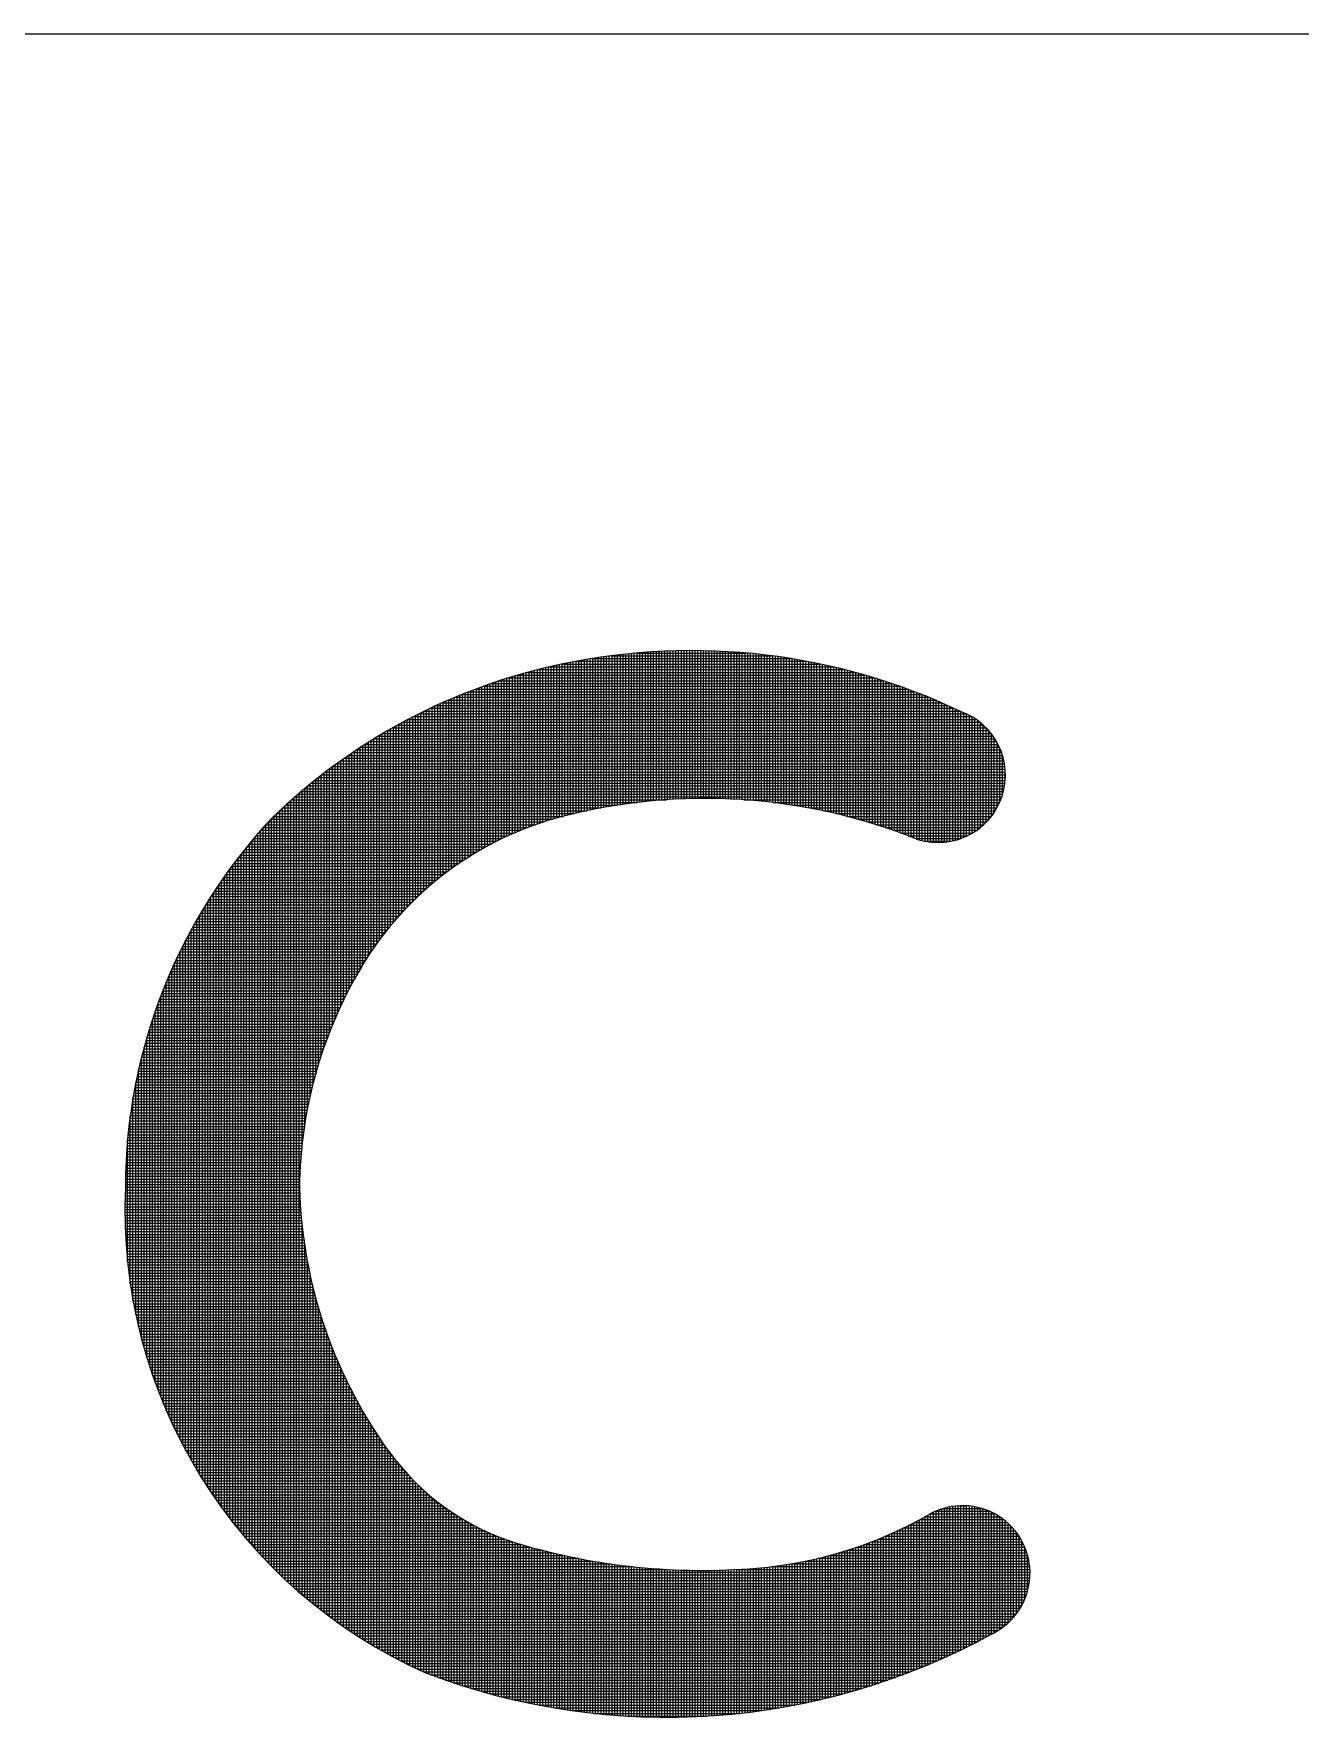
# Model space of a CAD drawing. Header units: inches. Extents: x 1009 to 1850, y 0 to 594.
# Drawn here: x 1705.18 to 1713.13, y 99.48 to 110.04 of the extents above; entities that cross this region are included whole.
import ezdxf

# ---------------------------------------------------------------- set-up
doc = ezdxf.new("R2010")
doc.units = ezdxf.units.IN
doc.header["$MEASUREMENT"] = 0
doc.layers.add('BG 0 -1', color=7, linetype='Continuous')
doc.layers.add('BG ÇÑ±¹Áö¿ª³\xad¹æ±â¼úÁÖ½ÄÈ¸»ç CI', color=7, linetype='Continuous')

msp = doc.modelspace()

# ---------------------------------------------------------------- linework, layer by layer
at = {"layer": 'BG 0 -1', "color": 7, "linetype": 'Continuous', "lineweight": 9}
msp.add_line((1676.085, 110.04), (1825.353, 110.04), dxfattribs=at)
at = {"layer": 'BG ÇÑ±¹Áö¿ª³\xad¹æ±â¼úÁÖ½ÄÈ¸»ç CI', "color": 242, "linetype": 'Continuous', "lineweight": 25, "true_color": 0xd51c29}
for p, q in [((1708.725, 105.181), (1708.725, 106.127)), ((1708.742, 105.184), (1708.742, 106.13)), ((1708.759, 105.187), (1708.759, 106.132)), ((1708.777, 105.19), (1708.777, 106.135)), ((1708.794, 105.193), (1708.794, 106.137)), ((1708.805, 106.139), (1709.812, 106.139)), ((1708.811, 105.196), (1708.811, 106.139)), ((1708.829, 105.199), (1708.829, 106.142)), ((1708.846, 105.202), (1708.846, 106.144)), ((1708.864, 105.204), (1708.864, 106.146)), ((1708.881, 105.207), (1708.881, 106.148)), ((1708.898, 105.209), (1708.898, 106.149)), ((1708.916, 105.212), (1708.916, 106.151)), ((1708.933, 105.214), (1708.933, 106.153)), ((1708.95, 105.216), (1708.95, 106.155)), ((1708.965, 106.156), (1709.652, 106.156)), ((1708.968, 105.218), (1708.968, 106.156)), ((1708.985, 105.22), (1708.985, 106.158)), ((1709.003, 105.222), (1709.003, 106.159)), ((1709.02, 105.224), (1709.02, 106.16)), ((1709.037, 105.226), (1709.037, 106.162)), ((1709.055, 105.228), (1709.055, 106.163)), ((1709.072, 105.229), (1709.072, 106.164)), ((1709.089, 105.231), (1709.089, 106.165)), ((1709.107, 105.232), (1709.107, 106.166)), ((1709.124, 105.234), (1709.124, 106.167)), ((1709.141, 105.235), (1709.141, 106.167)), ((1709.159, 105.236), (1709.159, 106.168)), ((1709.176, 105.237), (1709.176, 106.169)), ((1709.194, 105.238), (1709.194, 106.169)), ((1709.211, 105.239), (1709.211, 106.17)), ((1709.228, 105.24), (1709.228, 106.17)), ((1709.246, 105.241), (1709.246, 106.17)), ((1709.263, 105.241), (1709.263, 106.171)), ((1709.28, 105.242), (1709.28, 106.171)), ((1709.298, 105.243), (1709.298, 106.171)), ((1709.315, 105.243), (1709.315, 106.171)), ((1709.332, 105.243), (1709.332, 106.171)), ((1709.35, 105.244), (1709.35, 106.171)), ((1709.367, 105.244), (1709.367, 106.171)), ((1709.385, 105.244), (1709.385, 106.17)), ((1709.402, 105.244), (1709.402, 106.17)), ((1709.419, 105.244), (1709.419, 106.169)), ((1709.437, 105.244), (1709.437, 106.169)), ((1709.454, 105.243), (1709.454, 106.168)), ((1709.471, 105.243), (1709.471, 106.168)), ((1709.489, 105.243), (1709.489, 106.167)), ((1709.506, 105.242), (1709.506, 106.166)), ((1709.523, 105.241), (1709.523, 106.165)), ((1709.541, 105.241), (1709.541, 106.164)), ((1709.558, 105.24), (1709.558, 106.163)), ((1709.576, 105.239), (1709.576, 106.162)), ((1709.593, 105.238), (1709.593, 106.161)), ((1709.61, 105.237), (1709.61, 106.159)), ((1709.628, 105.236), (1709.628, 106.158)), ((1709.645, 105.235), (1709.645, 106.157)), ((1709.662, 105.234), (1709.662, 106.155)), ((1709.68, 105.232), (1709.68, 106.153)), ((1709.697, 105.231), (1709.697, 106.152)), ((1709.714, 105.229), (1709.714, 106.15)), ((1709.732, 105.228), (1709.732, 106.148)), ((1709.749, 105.226), (1709.749, 106.146)), ((1709.767, 105.224), (1709.767, 106.144)), ((1709.784, 105.223), (1709.784, 106.142)), ((1709.801, 105.221), (1709.801, 106.14)), ((1709.819, 105.219), (1709.819, 106.138)), ((1709.836, 105.216), (1709.836, 106.135)), ((1709.853, 105.214), (1709.853, 106.133)), ((1709.871, 105.212), (1709.871, 106.13)), ((1709.888, 105.21), (1709.888, 106.128)), ((1708.238, 105.044), (1708.238, 106.023)), ((1708.256, 105.051), (1708.256, 106.027)), ((1708.273, 105.058), (1708.273, 106.032)), ((1708.281, 106.034), (1710.335, 106.034)), ((1708.291, 105.064), (1708.291, 106.037)), ((1708.308, 105.071), (1708.308, 106.042)), ((1708.325, 105.077), (1708.325, 106.046)), ((1708.343, 105.083), (1708.343, 106.051)), ((1708.347, 106.052), (1710.268, 106.052)), ((1708.36, 105.089), (1708.36, 106.055)), ((1708.377, 105.095), (1708.377, 106.059)), ((1708.395, 105.1), (1708.395, 106.063)), ((1708.412, 105.106), (1708.412, 106.067)), ((1708.419, 106.069), (1710.197, 106.069)), ((1708.429, 105.111), (1708.429, 106.071)), ((1708.447, 105.116), (1708.447, 106.075)), ((1708.464, 105.121), (1708.464, 106.079)), ((1708.482, 105.126), (1708.482, 106.083)), ((1708.499, 105.13), (1708.499, 106.087)), ((1708.499, 106.086), (1710.118, 106.086)), ((1708.516, 105.135), (1708.516, 106.09)), ((1708.534, 105.139), (1708.534, 106.094)), ((1708.551, 105.143), (1708.551, 106.097)), ((1708.568, 105.147), (1708.568, 106.101)), ((1708.586, 106.104), (1710.031, 106.104)), ((1708.586, 105.151), (1708.586, 106.104)), ((1708.603, 105.155), (1708.603, 106.107)), ((1708.62, 105.159), (1708.62, 106.11)), ((1708.638, 105.163), (1708.638, 106.113)), ((1708.655, 105.167), (1708.655, 106.116)), ((1708.673, 105.17), (1708.673, 106.119)), ((1708.686, 106.121), (1709.931, 106.121)), ((1708.69, 105.174), (1708.69, 106.122)), ((1708.707, 105.177), (1708.707, 106.125)), ((1709.905, 105.207), (1709.905, 106.125)), ((1709.923, 105.205), (1709.923, 106.123)), ((1709.94, 105.202), (1709.94, 106.12)), ((1709.958, 105.199), (1709.958, 106.117)), ((1709.975, 105.196), (1709.975, 106.114)), ((1709.992, 105.194), (1709.992, 106.111)), ((1710.01, 105.191), (1710.01, 106.108)), ((1710.027, 105.188), (1710.027, 106.105)), ((1710.044, 105.184), (1710.044, 106.101)), ((1710.062, 105.181), (1710.062, 106.098)), ((1710.079, 105.178), (1710.079, 106.095)), ((1710.096, 105.174), (1710.096, 106.091)), ((1710.114, 105.171), (1710.114, 106.087)), ((1710.131, 105.167), (1710.131, 106.084)), ((1710.149, 105.164), (1710.149, 106.08)), ((1710.166, 105.16), (1710.166, 106.076)), ((1710.183, 105.156), (1710.183, 106.072)), ((1710.201, 105.152), (1710.201, 106.068)), ((1710.218, 105.148), (1710.218, 106.064)), ((1710.235, 105.144), (1710.235, 106.06)), ((1710.253, 105.14), (1710.253, 106.056)), ((1710.27, 105.135), (1710.27, 106.051)), ((1710.287, 105.131), (1710.287, 106.047)), ((1710.305, 105.126), (1710.305, 106.042)), ((1710.322, 105.122), (1710.322, 106.038)), ((1710.34, 105.117), (1710.34, 106.033)), ((1710.357, 105.112), (1710.357, 106.028)), ((1710.374, 105.107), (1710.374, 106.023)), ((1707.926, 104.885), (1707.926, 105.918)), ((1707.943, 104.896), (1707.943, 105.925)), ((1707.957, 105.93), (1710.662, 105.93)), ((1707.961, 104.906), (1707.961, 105.931)), ((1707.978, 104.917), (1707.978, 105.938)), ((1707.995, 104.927), (1707.995, 105.944)), ((1708.005, 105.948), (1710.614, 105.948)), ((1708.013, 104.936), (1708.013, 105.95)), ((1708.03, 104.946), (1708.03, 105.957)), ((1708.047, 104.955), (1708.047, 105.963)), ((1708.054, 105.965), (1710.563, 105.965)), ((1708.065, 104.964), (1708.065, 105.969)), ((1708.082, 104.973), (1708.082, 105.974)), ((1708.1, 104.982), (1708.1, 105.98)), ((1708.106, 105.982), (1710.511, 105.982)), ((1708.117, 104.99), (1708.117, 105.986)), ((1708.134, 104.999), (1708.134, 105.991)), ((1708.152, 105.007), (1708.152, 105.997)), ((1708.161, 106), (1710.455, 106)), ((1708.169, 105.014), (1708.169, 106.002)), ((1708.186, 105.022), (1708.186, 106.007)), ((1708.204, 105.03), (1708.204, 106.013)), ((1708.219, 106.017), (1710.397, 106.017)), ((1708.221, 105.037), (1708.221, 106.018)), ((1710.392, 105.102), (1710.392, 106.018)), ((1710.409, 105.097), (1710.409, 106.013)), ((1710.426, 105.092), (1710.426, 106.008)), ((1710.444, 105.087), (1710.444, 106.003)), ((1710.461, 105.081), (1710.461, 105.998)), ((1710.478, 105.076), (1710.478, 105.992)), ((1710.496, 105.07), (1710.496, 105.987)), ((1710.513, 105.065), (1710.513, 105.981)), ((1710.531, 105.059), (1710.531, 105.976)), ((1710.548, 105.053), (1710.548, 105.97)), ((1710.565, 105.047), (1710.565, 105.964)), ((1710.583, 105.041), (1710.583, 105.958)), ((1710.6, 105.035), (1710.6, 105.952)), ((1710.617, 105.029), (1710.617, 105.946)), ((1710.635, 105.022), (1710.635, 105.94)), ((1710.652, 105.016), (1710.652, 105.934)), ((1710.669, 105.009), (1710.669, 105.927)), ((1710.687, 105.003), (1710.687, 105.921)), ((1710.704, 104.996), (1710.704, 105.914)), ((1707.67, 105.809), (1710.955, 105.809)), ((1707.683, 104.709), (1707.683, 105.815)), ((1707.7, 104.724), (1707.7, 105.823)), ((1707.707, 105.826), (1710.917, 105.826)), ((1707.718, 104.738), (1707.718, 105.831)), ((1707.735, 104.752), (1707.735, 105.839)), ((1707.745, 105.843), (1710.878, 105.843)), ((1707.752, 104.765), (1707.752, 105.847)), ((1707.77, 104.778), (1707.77, 105.854)), ((1707.785, 105.861), (1710.838, 105.861)), ((1707.787, 104.791), (1707.787, 105.862)), ((1707.804, 104.804), (1707.804, 105.869)), ((1707.822, 104.816), (1707.822, 105.876)), ((1707.826, 105.878), (1710.796, 105.878)), ((1707.839, 104.828), (1707.839, 105.884)), ((1707.856, 104.84), (1707.856, 105.891)), ((1707.868, 105.895), (1710.753, 105.895)), ((1707.874, 104.852), (1707.874, 105.898)), ((1707.891, 104.863), (1707.891, 105.905)), ((1707.909, 104.874), (1707.909, 105.912)), ((1707.912, 105.913), (1710.708, 105.913)), ((1710.722, 104.989), (1710.722, 105.908)), ((1710.739, 104.983), (1710.739, 105.901)), ((1710.756, 104.978), (1710.756, 105.894)), ((1710.774, 104.975), (1710.774, 105.887)), ((1710.791, 104.972), (1710.791, 105.88)), ((1710.808, 104.969), (1710.808, 105.873)), ((1710.826, 104.968), (1710.826, 105.866)), ((1710.843, 104.967), (1710.843, 105.858)), ((1710.861, 104.967), (1710.861, 105.851)), ((1710.878, 104.967), (1710.878, 105.843)), ((1710.895, 104.969), (1710.895, 105.836)), ((1710.913, 104.971), (1710.913, 105.828)), ((1710.93, 104.974), (1710.93, 105.82)), ((1710.947, 104.977), (1710.947, 105.812)), ((1707.466, 105.704), (1711.139, 105.704)), ((1707.474, 104.507), (1707.474, 105.709)), ((1707.492, 104.526), (1707.492, 105.718)), ((1707.498, 105.722), (1711.118, 105.722)), ((1707.509, 104.545), (1707.509, 105.728)), ((1707.527, 104.563), (1707.527, 105.737)), ((1707.531, 105.739), (1711.095, 105.739)), ((1707.544, 104.581), (1707.544, 105.746)), ((1707.561, 104.598), (1707.561, 105.755)), ((1707.564, 105.757), (1711.067, 105.757)), ((1707.579, 104.615), (1707.579, 105.764)), ((1707.596, 104.632), (1707.596, 105.773)), ((1707.598, 105.774), (1711.034, 105.774)), ((1707.613, 104.648), (1707.613, 105.781)), ((1707.631, 104.664), (1707.631, 105.79)), ((1707.634, 105.791), (1710.992, 105.791)), ((1707.648, 104.679), (1707.648, 105.798)), ((1707.665, 104.694), (1707.665, 105.807)), ((1710.965, 104.981), (1710.965, 105.804)), ((1710.982, 104.986), (1710.982, 105.796)), ((1710.999, 104.992), (1710.999, 105.788)), ((1711.017, 104.999), (1711.017, 105.781)), ((1711.034, 105.007), (1711.034, 105.774)), ((1711.052, 105.015), (1711.052, 105.765)), ((1711.069, 105.025), (1711.069, 105.756)), ((1711.086, 105.036), (1711.086, 105.745)), ((1711.104, 105.048), (1711.104, 105.733)), ((1711.121, 105.061), (1711.121, 105.719)), ((1711.138, 105.076), (1711.138, 105.705)), ((1707.289, 105.6), (1711.222, 105.6)), ((1707.301, 104.284), (1707.301, 105.607)), ((1707.317, 105.618), (1711.212, 105.618)), ((1707.318, 104.31), (1707.318, 105.618)), ((1707.336, 104.334), (1707.336, 105.629)), ((1707.346, 105.635), (1711.2, 105.635)), ((1707.353, 104.358), (1707.353, 105.639)), ((1707.37, 104.381), (1707.37, 105.65)), ((1707.375, 105.652), (1711.187, 105.652)), ((1707.388, 104.403), (1707.388, 105.66)), ((1707.405, 105.67), (1711.173, 105.67)), ((1707.405, 104.425), (1707.405, 105.67)), ((1707.422, 104.447), (1707.422, 105.68)), ((1707.435, 105.687), (1711.157, 105.687)), ((1707.44, 104.467), (1707.44, 105.69)), ((1707.457, 104.487), (1707.457, 105.699)), ((1711.156, 105.092), (1711.156, 105.688)), ((1711.173, 105.111), (1711.173, 105.669)), ((1711.19, 105.132), (1711.19, 105.648)), ((1711.208, 105.157), (1711.208, 105.624)), ((1707.127, 103.98), (1707.127, 105.492)), ((1707.132, 105.496), (1711.265, 105.496)), ((1707.145, 104.015), (1707.145, 105.505)), ((1707.157, 105.513), (1711.26, 105.513)), ((1707.162, 104.049), (1707.162, 105.516)), ((1707.179, 104.082), (1707.179, 105.528)), ((1707.183, 105.531), (1711.254, 105.531)), ((1707.197, 104.114), (1707.197, 105.54)), ((1707.209, 105.548), (1711.248, 105.548)), ((1707.214, 104.144), (1707.214, 105.552)), ((1707.231, 104.174), (1707.231, 105.563)), ((1707.235, 105.566), (1711.24, 105.566)), ((1707.249, 104.203), (1707.249, 105.574)), ((1707.262, 105.583), (1711.232, 105.583)), ((1707.266, 104.231), (1707.266, 105.585)), ((1707.283, 104.258), (1707.283, 105.596)), ((1711.225, 105.185), (1711.225, 105.595)), ((1711.243, 105.22), (1711.243, 105.56)), ((1711.26, 105.267), (1711.26, 105.513)), ((1706.988, 103.638), (1706.988, 105.39)), ((1706.991, 105.392), (1711.278, 105.392)), ((1707.006, 103.689), (1707.006, 105.403)), ((1707.014, 105.409), (1711.278, 105.409)), ((1707.023, 103.737), (1707.023, 105.416)), ((1707.037, 105.427), (1711.277, 105.427)), ((1707.04, 103.783), (1707.04, 105.429)), ((1707.058, 103.826), (1707.058, 105.442)), ((1707.06, 105.444), (1711.275, 105.444)), ((1707.075, 103.867), (1707.075, 105.455)), ((1707.084, 105.461), (1711.272, 105.461)), ((1707.092, 103.906), (1707.092, 105.468)), ((1707.108, 105.479), (1711.269, 105.479)), ((1707.11, 103.944), (1707.11, 105.48)), ((1711.277, 105.363), (1711.277, 105.417)), ((1706.863, 105.288), (1711.266, 105.288)), ((1706.867, 103.078), (1706.867, 105.291)), ((1706.883, 105.305), (1711.269, 105.305)), ((1706.884, 103.208), (1706.884, 105.306)), ((1706.901, 103.306), (1706.901, 105.32)), ((1706.904, 105.322), (1711.273, 105.322)), ((1706.919, 103.388), (1706.919, 105.334)), ((1706.925, 105.34), (1711.275, 105.34)), ((1706.936, 103.46), (1706.936, 105.348)), ((1706.947, 105.357), (1711.277, 105.357)), ((1706.953, 103.525), (1706.953, 105.362)), ((1706.969, 105.375), (1711.278, 105.375)), ((1706.971, 103.584), (1706.971, 105.376)), ((1706.745, 105.184), (1708.74, 105.184)), ((1706.745, 100.36), (1706.745, 105.183)), ((1706.762, 100.344), (1706.762, 105.199)), ((1706.764, 105.201), (1708.841, 105.201)), ((1706.78, 100.328), (1706.78, 105.215)), ((1706.783, 105.218), (1708.967, 105.218)), ((1706.797, 100.312), (1706.797, 105.231)), ((1706.803, 105.236), (1709.152, 105.236)), ((1706.815, 100.296), (1706.815, 105.246)), ((1706.822, 105.253), (1711.255, 105.253)), ((1706.832, 100.281), (1706.832, 105.261)), ((1706.842, 105.27), (1711.261, 105.27)), ((1706.849, 100.265), (1706.849, 105.276)), ((1709.637, 105.236), (1711.249, 105.236)), ((1709.822, 105.218), (1711.242, 105.218)), ((1709.947, 105.201), (1711.233, 105.201)), ((1710.049, 105.184), (1711.224, 105.184)), ((1706.64, 105.079), (1708.332, 105.079)), ((1706.641, 100.464), (1706.641, 105.08)), ((1706.656, 105.097), (1708.383, 105.097)), ((1706.658, 100.446), (1706.658, 105.099)), ((1706.672, 105.114), (1708.44, 105.114)), ((1706.676, 100.428), (1706.676, 105.117)), ((1706.69, 105.131), (1708.504, 105.131)), ((1706.693, 100.411), (1706.693, 105.134)), ((1706.708, 105.149), (1708.574, 105.149)), ((1706.71, 100.394), (1706.71, 105.151)), ((1706.727, 105.166), (1708.652, 105.166)), ((1706.728, 100.377), (1706.728, 105.167)), ((1710.136, 105.166), (1711.214, 105.166)), ((1710.214, 105.149), (1711.203, 105.149)), ((1710.285, 105.131), (1711.19, 105.131)), ((1710.35, 105.114), (1711.176, 105.114)), ((1710.411, 105.097), (1711.16, 105.097)), ((1710.468, 105.079), (1711.142, 105.079)), ((1706.55, 104.975), (1708.086, 104.975)), ((1706.554, 100.558), (1706.554, 104.98)), ((1706.564, 104.993), (1708.122, 104.993)), ((1706.571, 100.539), (1706.571, 105.001)), ((1706.579, 105.01), (1708.159, 105.01)), ((1706.589, 100.519), (1706.589, 105.021)), ((1706.594, 105.027), (1708.198, 105.027)), ((1706.606, 100.501), (1706.606, 105.041)), ((1706.609, 105.045), (1708.24, 105.045)), ((1706.624, 100.482), (1706.624, 105.061)), ((1706.625, 105.062), (1708.284, 105.062)), ((1710.522, 105.062), (1711.122, 105.062)), ((1710.573, 105.045), (1711.099, 105.045)), ((1710.621, 105.027), (1711.073, 105.027)), ((1710.668, 105.01), (1711.041, 105.01)), ((1710.713, 104.993), (1711, 104.993)), ((1710.771, 104.975), (1710.938, 104.975)), ((1706.466, 104.871), (1707.903, 104.871)), ((1706.467, 100.66), (1706.467, 104.873)), ((1706.479, 104.888), (1707.931, 104.888)), ((1706.485, 100.639), (1706.485, 104.895)), ((1706.493, 104.906), (1707.959, 104.906)), ((1706.502, 100.618), (1706.502, 104.917)), ((1706.507, 104.923), (1707.989, 104.923)), ((1706.519, 100.598), (1706.519, 104.938)), ((1706.521, 104.94), (1708.02, 104.94)), ((1706.535, 104.958), (1708.053, 104.958)), ((1706.537, 100.578), (1706.537, 104.96)), ((1706.38, 100.772), (1706.38, 104.755)), ((1706.389, 104.767), (1707.754, 104.767)), ((1706.398, 100.749), (1706.398, 104.779)), ((1706.401, 104.784), (1707.777, 104.784)), ((1706.414, 104.801), (1707.801, 104.801)), ((1706.415, 100.726), (1706.415, 104.803)), ((1706.427, 104.819), (1707.825, 104.819)), ((1706.433, 100.704), (1706.433, 104.827)), ((1706.44, 104.836), (1707.85, 104.836)), ((1706.45, 100.682), (1706.45, 104.85)), ((1706.453, 104.854), (1707.876, 104.854)), ((1706.311, 100.87), (1706.311, 104.653)), ((1706.318, 104.663), (1707.629, 104.663)), ((1706.328, 100.845), (1706.328, 104.679)), ((1706.329, 104.68), (1707.649, 104.68)), ((1706.341, 104.697), (1707.669, 104.697)), ((1706.346, 100.82), (1706.346, 104.705)), ((1706.352, 104.715), (1707.689, 104.715)), ((1706.363, 100.796), (1706.363, 104.73)), ((1706.364, 104.732), (1707.711, 104.732)), ((1706.377, 104.749), (1707.732, 104.749)), ((1706.242, 100.976), (1706.242, 104.542)), ((1706.252, 104.558), (1707.522, 104.558)), ((1706.259, 100.949), (1706.259, 104.57)), ((1706.262, 104.576), (1707.539, 104.576)), ((1706.273, 104.593), (1707.556, 104.593)), ((1706.276, 100.922), (1706.276, 104.598)), ((1706.284, 104.61), (1707.574, 104.61)), ((1706.294, 100.896), (1706.294, 104.626)), ((1706.295, 104.628), (1707.592, 104.628)), ((1706.306, 104.645), (1707.61, 104.645)), ((1706.181, 104.437), (1707.414, 104.437)), ((1706.189, 101.062), (1706.189, 104.451)), ((1706.191, 104.454), (1707.429, 104.454)), ((1706.201, 104.472), (1707.443, 104.472)), ((1706.207, 101.033), (1706.207, 104.482)), ((1706.211, 104.489), (1707.458, 104.489)), ((1706.221, 104.506), (1707.474, 104.506)), ((1706.224, 101.004), (1706.224, 104.512)), ((1706.231, 104.524), (1707.49, 104.524)), ((1706.241, 104.541), (1707.506, 104.541)), ((1706.126, 104.333), (1707.334, 104.333)), ((1706.135, 104.35), (1707.347, 104.35)), ((1706.137, 101.155), (1706.137, 104.354)), ((1706.144, 104.367), (1707.36, 104.367)), ((1706.153, 104.385), (1707.373, 104.385)), ((1706.155, 101.123), (1706.155, 104.388)), ((1706.163, 104.402), (1707.387, 104.402)), ((1706.172, 101.092), (1706.172, 104.42)), ((1706.172, 104.419), (1707.4, 104.419)), ((1706.076, 104.228), (1707.264, 104.228)), ((1706.084, 104.246), (1707.275, 104.246)), ((1706.085, 101.256), (1706.085, 104.249)), ((1706.092, 104.263), (1707.287, 104.263)), ((1706.1, 104.281), (1707.298, 104.281)), ((1706.103, 101.221), (1706.103, 104.285)), ((1706.109, 104.298), (1707.31, 104.298)), ((1706.118, 104.315), (1707.322, 104.315)), ((1706.12, 101.187), (1706.12, 104.32)), ((1706.029, 104.124), (1707.203, 104.124)), ((1706.033, 101.366), (1706.033, 104.133)), ((1706.037, 104.142), (1707.212, 104.142)), ((1706.044, 104.159), (1707.222, 104.159)), ((1706.051, 101.328), (1706.051, 104.173)), ((1706.052, 104.176), (1707.233, 104.176)), ((1706.06, 104.194), (1707.243, 104.194)), ((1706.068, 101.291), (1706.068, 104.212)), ((1706.068, 104.211), (1707.254, 104.211)), ((1705.987, 104.02), (1707.147, 104.02)), ((1705.994, 104.037), (1707.156, 104.037)), ((1705.998, 101.447), (1705.998, 104.049)), ((1706.001, 104.055), (1707.165, 104.055)), ((1706.008, 104.072), (1707.174, 104.072)), ((1706.015, 104.09), (1707.183, 104.09)), ((1706.016, 101.406), (1706.016, 104.092)), ((1706.022, 104.107), (1707.193, 104.107)), ((1705.946, 101.581), (1705.946, 103.909)), ((1705.949, 103.916), (1707.097, 103.916)), ((1705.955, 103.933), (1707.105, 103.933)), ((1705.961, 103.951), (1707.113, 103.951)), ((1705.964, 101.534), (1705.964, 103.958)), ((1705.968, 103.968), (1707.121, 103.968)), ((1705.974, 103.985), (1707.13, 103.985)), ((1705.98, 104.003), (1707.138, 104.003)), ((1705.981, 101.49), (1705.981, 104.004)), ((1705.912, 101.682), (1705.912, 103.803)), ((1705.914, 103.812), (1707.052, 103.812)), ((1705.92, 103.829), (1707.059, 103.829)), ((1705.925, 103.846), (1707.066, 103.846)), ((1705.929, 101.63), (1705.929, 103.857)), ((1705.931, 103.864), (1707.074, 103.864)), ((1705.937, 103.881), (1707.081, 103.881)), ((1705.943, 103.899), (1707.089, 103.899)), ((1705.884, 103.708), (1707.012, 103.708)), ((1705.888, 103.725), (1707.018, 103.725)), ((1705.893, 103.742), (1707.025, 103.742)), ((1705.894, 101.737), (1705.894, 103.745)), ((1705.898, 103.76), (1707.031, 103.76)), ((1705.904, 103.777), (1707.038, 103.777)), ((1705.909, 103.794), (1707.045, 103.794)), ((1705.856, 103.603), (1706.977, 103.603)), ((1705.86, 101.86), (1705.86, 103.616)), ((1705.861, 103.621), (1706.982, 103.621)), ((1705.865, 103.638), (1706.988, 103.638)), ((1705.869, 103.655), (1706.994, 103.655)), ((1705.874, 103.673), (1707, 103.673)), ((1705.877, 101.796), (1705.877, 103.683)), ((1705.879, 103.69), (1707.006, 103.69)), ((1705.833, 103.499), (1706.946, 103.499)), ((1705.836, 103.517), (1706.951, 103.517)), ((1705.84, 103.534), (1706.956, 103.534)), ((1705.842, 101.929), (1705.842, 103.543)), ((1705.844, 103.551), (1706.961, 103.551)), ((1705.848, 103.569), (1706.966, 103.569)), ((1705.852, 103.586), (1706.972, 103.586)), ((1705.812, 103.395), (1706.92, 103.395)), ((1705.815, 103.412), (1706.924, 103.412)), ((1705.819, 103.43), (1706.929, 103.43)), ((1705.822, 103.447), (1706.933, 103.447)), ((1705.825, 103.464), (1706.937, 103.464)), ((1705.825, 102.006), (1705.825, 103.461)), ((1705.829, 103.482), (1706.942, 103.482)), ((1705.795, 103.291), (1706.898, 103.291)), ((1705.798, 103.308), (1706.902, 103.308)), ((1705.801, 103.326), (1706.905, 103.326)), ((1705.803, 103.343), (1706.909, 103.343)), ((1705.806, 103.36), (1706.913, 103.36)), ((1705.807, 102.094), (1705.807, 103.368)), ((1705.809, 103.378), (1706.916, 103.378)), ((1705.78, 103.169), (1706.878, 103.169)), ((1705.782, 103.187), (1706.881, 103.187)), ((1705.784, 103.204), (1706.883, 103.204)), ((1705.786, 103.221), (1706.886, 103.221)), ((1705.788, 103.239), (1706.889, 103.239)), ((1705.79, 103.256), (1706.892, 103.256)), ((1705.79, 102.2), (1705.79, 103.254)), ((1705.793, 103.273), (1706.895, 103.273)), ((1705.77, 103.065), (1706.865, 103.065)), ((1705.771, 103.082), (1706.867, 103.082)), ((1705.773, 102.338), (1705.773, 103.101)), ((1705.773, 103.1), (1706.869, 103.1)), ((1705.774, 103.117), (1706.871, 103.117)), ((1705.776, 103.135), (1706.873, 103.135)), ((1705.778, 103.152), (1706.876, 103.152)), ((1705.763, 102.961), (1706.856, 102.961)), ((1705.764, 102.978), (1706.858, 102.978)), ((1705.765, 102.996), (1706.859, 102.996)), ((1705.766, 103.013), (1706.86, 103.013)), ((1705.767, 103.03), (1706.862, 103.03)), ((1705.768, 103.048), (1706.864, 103.048)), ((1705.76, 102.891), (1706.853, 102.891)), ((1705.76, 102.874), (1706.852, 102.874)), ((1705.76, 102.857), (1706.85, 102.857)), ((1705.761, 102.909), (1706.853, 102.909)), ((1705.762, 102.943), (1706.855, 102.943)), ((1705.762, 102.926), (1706.854, 102.926)), ((1706.85, 102.857), (1706.851, 102.857)), ((1705.757, 102.752), (1706.853, 102.752)), ((1705.758, 102.787), (1706.85, 102.787)), ((1705.758, 102.77), (1706.85, 102.77)), ((1705.759, 102.839), (1706.85, 102.839)), ((1705.759, 102.822), (1706.85, 102.822)), ((1705.759, 102.805), (1706.85, 102.805)), ((1706.85, 102.839), (1706.851, 102.839)), ((1706.85, 102.77), (1706.852, 102.77)), ((1705.756, 102.718), (1706.854, 102.718)), ((1705.756, 102.7), (1706.855, 102.7)), ((1705.756, 102.683), (1706.857, 102.683)), ((1705.756, 102.666), (1706.858, 102.666)), ((1705.756, 102.648), (1706.859, 102.648)), ((1705.757, 102.735), (1706.853, 102.735)), ((1705.756, 102.631), (1706.861, 102.631)), ((1705.756, 102.614), (1706.862, 102.614)), ((1705.757, 102.596), (1706.864, 102.596)), ((1705.757, 102.579), (1706.866, 102.579)), ((1705.757, 102.561), (1706.868, 102.561)), ((1705.758, 102.544), (1706.87, 102.544)), ((1706.867, 100.25), (1706.867, 102.57)), ((1705.759, 102.527), (1706.872, 102.527)), ((1705.76, 102.509), (1706.874, 102.509)), ((1705.761, 102.492), (1706.876, 102.492)), ((1705.762, 102.475), (1706.878, 102.475)), ((1705.763, 102.457), (1706.881, 102.457)), ((1705.764, 102.44), (1706.884, 102.44)), ((1706.884, 100.236), (1706.884, 102.437)), ((1705.765, 102.423), (1706.886, 102.423)), ((1705.766, 102.405), (1706.889, 102.405)), ((1705.768, 102.388), (1706.892, 102.388)), ((1705.769, 102.37), (1706.895, 102.37)), ((1705.771, 102.353), (1706.898, 102.353)), ((1705.773, 102.336), (1706.901, 102.336)), ((1706.901, 100.221), (1706.901, 102.336)), ((1705.775, 102.318), (1706.905, 102.318)), ((1705.777, 102.301), (1706.908, 102.301)), ((1705.779, 102.284), (1706.912, 102.284)), ((1705.781, 102.266), (1706.915, 102.266)), ((1705.783, 102.249), (1706.919, 102.249)), ((1705.785, 102.232), (1706.923, 102.232)), ((1706.919, 100.207), (1706.919, 102.251)), ((1705.788, 102.214), (1706.927, 102.214)), ((1705.79, 102.197), (1706.931, 102.197)), ((1705.793, 102.179), (1706.935, 102.179)), ((1705.796, 102.162), (1706.94, 102.162)), ((1705.799, 102.145), (1706.944, 102.145)), ((1705.802, 102.127), (1706.949, 102.127)), ((1706.936, 100.193), (1706.936, 102.176)), ((1705.805, 102.11), (1706.953, 102.11)), ((1705.808, 102.093), (1706.958, 102.093)), ((1705.811, 102.075), (1706.963, 102.075)), ((1705.814, 102.058), (1706.968, 102.058)), ((1705.818, 102.041), (1706.973, 102.041)), ((1705.821, 102.023), (1706.978, 102.023)), ((1706.953, 100.179), (1706.953, 102.109)), ((1706.971, 100.165), (1706.971, 102.048)), ((1705.825, 102.006), (1706.984, 102.006)), ((1705.829, 101.988), (1706.989, 101.988)), ((1705.832, 101.971), (1706.995, 101.971)), ((1705.836, 101.954), (1707, 101.954)), ((1705.84, 101.936), (1707.006, 101.936)), ((1705.845, 101.919), (1707.012, 101.919)), ((1705.849, 101.902), (1707.018, 101.902)), ((1706.988, 100.151), (1706.988, 101.991)), ((1707.006, 100.138), (1707.006, 101.938)), ((1705.853, 101.884), (1707.024, 101.884)), ((1705.858, 101.867), (1707.031, 101.867)), ((1705.862, 101.85), (1707.037, 101.85)), ((1705.867, 101.832), (1707.043, 101.832)), ((1705.872, 101.815), (1707.05, 101.815)), ((1705.876, 101.797), (1707.057, 101.797)), ((1707.023, 100.125), (1707.023, 101.888)), ((1707.04, 100.112), (1707.04, 101.841)), ((1705.881, 101.78), (1707.064, 101.78)), ((1705.887, 101.763), (1707.071, 101.763)), ((1705.892, 101.745), (1707.078, 101.745)), ((1705.897, 101.728), (1707.085, 101.728)), ((1705.902, 101.711), (1707.093, 101.711)), ((1705.908, 101.693), (1707.1, 101.693)), ((1707.058, 100.099), (1707.058, 101.796)), ((1707.075, 100.086), (1707.075, 101.753)), ((1707.092, 100.074), (1707.092, 101.711)), ((1705.914, 101.676), (1707.108, 101.676)), ((1705.919, 101.659), (1707.116, 101.659)), ((1705.925, 101.641), (1707.124, 101.641)), ((1705.931, 101.624), (1707.132, 101.624)), ((1705.937, 101.606), (1707.14, 101.606)), ((1705.943, 101.589), (1707.148, 101.589)), ((1707.11, 100.062), (1707.11, 101.672)), ((1707.127, 100.05), (1707.127, 101.634)), ((1707.145, 100.038), (1707.145, 101.597)), ((1705.95, 101.572), (1707.157, 101.572)), ((1705.956, 101.554), (1707.166, 101.554)), ((1705.963, 101.537), (1707.174, 101.537)), ((1705.969, 101.52), (1707.183, 101.52)), ((1705.976, 101.502), (1707.192, 101.502)), ((1705.983, 101.485), (1707.202, 101.485)), ((1707.162, 100.026), (1707.162, 101.562)), ((1707.179, 100.014), (1707.179, 101.527)), ((1707.197, 100.003), (1707.197, 101.494)), ((1705.99, 101.468), (1707.211, 101.468)), ((1705.997, 101.45), (1707.22, 101.45)), ((1706.004, 101.433), (1707.23, 101.433)), ((1706.012, 101.415), (1707.24, 101.415)), ((1706.019, 101.398), (1707.25, 101.398)), ((1706.027, 101.381), (1707.26, 101.381)), ((1707.214, 99.992), (1707.214, 101.462)), ((1707.231, 99.981), (1707.231, 101.431)), ((1707.249, 99.97), (1707.249, 101.4)), ((1706.034, 101.363), (1707.27, 101.363)), ((1706.042, 101.346), (1707.281, 101.346)), ((1706.05, 101.329), (1707.291, 101.329)), ((1706.058, 101.311), (1707.302, 101.311)), ((1706.067, 101.294), (1707.313, 101.294)), ((1706.075, 101.277), (1707.324, 101.277)), ((1707.266, 99.959), (1707.266, 101.37)), ((1707.283, 99.948), (1707.283, 101.342)), ((1707.301, 99.938), (1707.301, 101.313)), ((1707.318, 99.927), (1707.318, 101.286)), ((1706.083, 101.259), (1707.335, 101.259)), ((1706.092, 101.242), (1707.347, 101.242)), ((1706.101, 101.224), (1707.358, 101.224)), ((1706.11, 101.207), (1707.37, 101.207)), ((1706.119, 101.19), (1707.382, 101.19)), ((1706.128, 101.172), (1707.394, 101.172)), ((1707.336, 99.917), (1707.336, 101.259)), ((1707.353, 99.907), (1707.353, 101.233)), ((1707.37, 99.897), (1707.37, 101.207)), ((1707.388, 99.887), (1707.388, 101.182)), ((1706.137, 101.155), (1707.407, 101.155)), ((1706.147, 101.138), (1707.419, 101.138)), ((1706.156, 101.12), (1707.432, 101.12)), ((1706.166, 101.103), (1707.446, 101.103)), ((1706.176, 101.085), (1707.459, 101.085)), ((1706.186, 101.068), (1707.473, 101.068)), ((1707.405, 99.878), (1707.405, 101.157)), ((1707.422, 99.868), (1707.422, 101.134)), ((1707.44, 99.859), (1707.44, 101.111)), ((1707.457, 99.85), (1707.457, 101.088)), ((1707.474, 99.841), (1707.474, 101.067)), ((1706.196, 101.051), (1707.488, 101.051)), ((1706.206, 101.033), (1707.503, 101.033)), ((1706.217, 101.016), (1707.519, 101.016)), ((1706.227, 100.999), (1707.534, 100.999)), ((1706.238, 100.981), (1707.551, 100.981)), ((1706.249, 100.964), (1707.568, 100.964)), ((1707.492, 99.832), (1707.492, 101.046)), ((1707.509, 99.823), (1707.509, 101.026)), ((1707.527, 99.815), (1707.527, 101.007)), ((1707.544, 99.806), (1707.544, 100.989)), ((1707.561, 99.798), (1707.561, 100.971)), ((1707.579, 99.789), (1707.579, 100.953)), ((1706.26, 100.947), (1707.585, 100.947)), ((1706.271, 100.929), (1707.603, 100.929)), ((1706.283, 100.912), (1707.622, 100.912)), ((1706.294, 100.894), (1707.641, 100.894)), ((1706.306, 100.877), (1707.661, 100.877)), ((1706.318, 100.86), (1707.682, 100.86)), ((1707.596, 99.781), (1707.596, 100.936)), ((1707.613, 99.773), (1707.613, 100.92)), ((1707.631, 99.765), (1707.631, 100.904)), ((1707.648, 99.758), (1707.648, 100.889)), ((1707.665, 99.751), (1707.665, 100.874)), ((1707.683, 99.744), (1707.683, 100.859)), ((1706.33, 100.842), (1707.703, 100.842)), ((1706.342, 100.825), (1707.726, 100.825)), ((1706.355, 100.808), (1707.749, 100.808)), ((1706.367, 100.79), (1707.773, 100.79)), ((1706.38, 100.773), (1707.798, 100.773)), ((1706.393, 100.756), (1707.824, 100.756)), ((1707.7, 99.738), (1707.7, 100.845)), ((1707.718, 99.732), (1707.718, 100.831)), ((1707.735, 99.726), (1707.735, 100.818)), ((1707.752, 99.719), (1707.752, 100.805)), ((1707.77, 99.713), (1707.77, 100.792)), ((1707.787, 99.707), (1707.787, 100.78)), ((1707.804, 99.701), (1707.804, 100.768)), ((1707.822, 99.696), (1707.822, 100.757)), ((1707.839, 99.69), (1707.839, 100.746)), ((1710.791, 99.809), (1710.791, 100.748)), ((1710.804, 100.756), (1711.213, 100.756)), ((1710.808, 99.817), (1710.808, 100.758)), ((1710.826, 99.824), (1710.826, 100.767)), ((1710.839, 100.773), (1711.178, 100.773)), ((1710.843, 99.832), (1710.843, 100.775)), ((1710.861, 99.839), (1710.861, 100.781)), ((1710.878, 99.847), (1710.878, 100.788)), ((1710.887, 100.79), (1711.131, 100.79)), ((1710.895, 99.855), (1710.895, 100.793)), ((1710.913, 99.863), (1710.913, 100.797)), ((1710.93, 99.871), (1710.93, 100.801)), ((1710.947, 99.879), (1710.947, 100.804)), ((1710.965, 99.887), (1710.965, 100.806)), ((1710.982, 99.895), (1710.982, 100.807)), ((1710.986, 100.808), (1711.032, 100.808)), ((1710.999, 99.903), (1710.999, 100.808)), ((1711.017, 99.912), (1711.017, 100.808)), ((1711.034, 99.92), (1711.034, 100.808)), ((1711.052, 99.929), (1711.052, 100.806)), ((1711.069, 99.938), (1711.069, 100.804)), ((1711.086, 99.947), (1711.086, 100.801)), ((1711.104, 99.956), (1711.104, 100.798)), ((1711.121, 99.965), (1711.121, 100.793)), ((1711.138, 99.974), (1711.138, 100.788)), ((1711.156, 99.983), (1711.156, 100.782)), ((1711.173, 99.992), (1711.173, 100.775)), ((1711.19, 100.002), (1711.19, 100.767)), ((1711.208, 100.011), (1711.208, 100.759)), ((1711.225, 100.021), (1711.225, 100.749)), ((1706.406, 100.738), (1707.851, 100.738)), ((1706.419, 100.721), (1707.88, 100.721)), ((1706.433, 100.703), (1707.91, 100.703)), ((1706.447, 100.686), (1707.942, 100.686)), ((1706.461, 100.669), (1707.975, 100.669)), ((1706.475, 100.651), (1708.011, 100.651)), ((1707.856, 99.684), (1707.856, 100.735)), ((1707.874, 99.679), (1707.874, 100.724)), ((1707.891, 99.673), (1707.891, 100.714)), ((1707.909, 99.668), (1707.909, 100.704)), ((1707.926, 99.663), (1707.926, 100.695)), ((1707.943, 99.657), (1707.943, 100.685)), ((1707.961, 99.652), (1707.961, 100.676)), ((1707.978, 99.647), (1707.978, 100.667)), ((1707.995, 99.642), (1707.995, 100.659)), ((1708.013, 99.637), (1708.013, 100.651)), ((1708.03, 99.633), (1708.03, 100.643)), ((1708.047, 99.628), (1708.047, 100.635)), ((1710.565, 99.722), (1710.565, 100.634)), ((1710.583, 99.729), (1710.583, 100.642)), ((1710.6, 99.735), (1710.6, 100.65)), ((1710.603, 100.651), (1711.338, 100.651)), ((1710.617, 99.741), (1710.617, 100.658)), ((1710.635, 99.748), (1710.635, 100.666)), ((1710.64, 100.669), (1711.323, 100.669)), ((1710.652, 99.754), (1710.652, 100.675)), ((1710.669, 99.761), (1710.669, 100.683)), ((1710.675, 100.686), (1711.306, 100.686)), ((1710.687, 99.767), (1710.687, 100.692)), ((1710.704, 99.774), (1710.704, 100.701)), ((1710.709, 100.703), (1711.288, 100.703)), ((1710.722, 99.781), (1710.722, 100.71)), ((1710.739, 99.788), (1710.739, 100.719)), ((1710.742, 100.721), (1711.266, 100.721)), ((1710.756, 99.795), (1710.756, 100.729)), ((1710.773, 100.738), (1711.242, 100.738)), ((1710.774, 99.802), (1710.774, 100.738)), ((1711.243, 100.032), (1711.243, 100.738)), ((1711.26, 100.044), (1711.26, 100.726)), ((1711.277, 100.057), (1711.277, 100.712)), ((1711.295, 100.072), (1711.295, 100.697)), ((1711.312, 100.089), (1711.312, 100.68)), ((1711.329, 100.108), (1711.329, 100.662)), ((1711.347, 100.13), (1711.347, 100.64)), ((1706.489, 100.634), (1708.049, 100.634)), ((1706.503, 100.617), (1708.091, 100.617)), ((1706.518, 100.599), (1708.136, 100.599)), ((1706.533, 100.582), (1708.186, 100.582)), ((1706.548, 100.565), (1708.242, 100.565)), ((1706.564, 100.547), (1708.303, 100.547)), ((1706.579, 100.53), (1708.368, 100.53)), ((1708.065, 99.623), (1708.065, 100.627)), ((1708.082, 99.619), (1708.082, 100.62)), ((1708.1, 99.614), (1708.1, 100.613)), ((1708.117, 99.61), (1708.117, 100.606)), ((1708.134, 99.605), (1708.134, 100.6)), ((1708.152, 99.601), (1708.152, 100.594)), ((1708.169, 99.597), (1708.169, 100.588)), ((1708.186, 99.593), (1708.186, 100.582)), ((1708.204, 99.589), (1708.204, 100.576)), ((1708.221, 99.585), (1708.221, 100.571)), ((1708.238, 99.581), (1708.238, 100.566)), ((1708.256, 99.577), (1708.256, 100.561)), ((1708.273, 99.573), (1708.273, 100.556)), ((1708.291, 99.57), (1708.291, 100.551)), ((1708.308, 99.566), (1708.308, 100.546)), ((1708.325, 99.563), (1708.325, 100.541)), ((1708.343, 99.559), (1708.343, 100.537)), ((1708.36, 99.556), (1708.36, 100.532)), ((1710.287, 99.635), (1710.287, 100.529)), ((1710.29, 100.53), (1711.407, 100.53)), ((1710.305, 99.64), (1710.305, 100.534)), ((1710.322, 99.645), (1710.322, 100.54)), ((1710.34, 99.65), (1710.34, 100.546)), ((1710.343, 100.547), (1711.4, 100.547)), ((1710.357, 99.655), (1710.357, 100.552)), ((1710.374, 99.66), (1710.374, 100.558)), ((1710.392, 99.665), (1710.392, 100.564)), ((1710.393, 100.565), (1711.392, 100.565)), ((1710.409, 99.671), (1710.409, 100.571)), ((1710.426, 99.676), (1710.426, 100.577)), ((1710.439, 100.582), (1711.384, 100.582)), ((1710.444, 99.682), (1710.444, 100.584)), ((1710.461, 99.687), (1710.461, 100.591)), ((1710.478, 99.693), (1710.478, 100.597)), ((1710.483, 100.599), (1711.374, 100.599)), ((1710.496, 99.699), (1710.496, 100.605)), ((1710.513, 99.704), (1710.513, 100.612)), ((1710.525, 100.617), (1711.363, 100.617)), ((1710.531, 99.71), (1710.531, 100.619)), ((1710.548, 99.716), (1710.548, 100.627)), ((1710.565, 100.634), (1711.351, 100.634)), ((1711.364, 100.154), (1711.364, 100.615)), ((1711.381, 100.184), (1711.381, 100.586)), ((1711.399, 100.22), (1711.399, 100.55)), ((1706.595, 100.512), (1708.438, 100.512)), ((1706.611, 100.495), (1708.514, 100.495)), ((1706.628, 100.478), (1708.598, 100.478)), ((1706.644, 100.46), (1708.693, 100.46)), ((1706.661, 100.443), (1708.803, 100.443)), ((1706.678, 100.426), (1708.941, 100.426)), ((1708.377, 99.553), (1708.377, 100.528)), ((1708.395, 99.549), (1708.395, 100.523)), ((1708.412, 99.546), (1708.412, 100.519)), ((1708.429, 99.543), (1708.429, 100.515)), ((1708.447, 99.54), (1708.447, 100.51)), ((1708.464, 99.537), (1708.464, 100.506)), ((1708.482, 99.534), (1708.482, 100.502)), ((1708.499, 99.532), (1708.499, 100.499)), ((1708.516, 99.529), (1708.516, 100.495)), ((1708.534, 99.526), (1708.534, 100.491)), ((1708.551, 99.524), (1708.551, 100.487)), ((1708.568, 99.521), (1708.568, 100.484)), ((1708.586, 99.519), (1708.586, 100.48)), ((1708.603, 99.517), (1708.603, 100.477)), ((1708.62, 99.514), (1708.62, 100.473)), ((1708.638, 99.512), (1708.638, 100.47)), ((1708.655, 99.51), (1708.655, 100.467)), ((1708.673, 99.508), (1708.673, 100.464)), ((1708.69, 99.506), (1708.69, 100.461)), ((1708.707, 99.504), (1708.707, 100.458)), ((1708.725, 99.503), (1708.725, 100.455)), ((1708.742, 99.501), (1708.742, 100.452)), ((1708.759, 99.499), (1708.759, 100.449)), ((1708.777, 99.498), (1708.777, 100.447)), ((1708.794, 99.496), (1708.794, 100.444)), ((1708.811, 99.495), (1708.811, 100.442)), ((1708.829, 99.493), (1708.829, 100.439)), ((1708.846, 99.492), (1708.846, 100.437)), ((1708.864, 99.491), (1708.864, 100.435)), ((1708.881, 99.49), (1708.881, 100.433)), ((1708.898, 99.488), (1708.898, 100.43)), ((1708.916, 99.487), (1708.916, 100.428)), ((1708.933, 99.486), (1708.933, 100.426)), ((1708.95, 99.486), (1708.95, 100.425)), ((1709.801, 99.53), (1709.801, 100.425)), ((1709.808, 100.426), (1711.43, 100.426)), ((1709.819, 99.533), (1709.819, 100.427)), ((1709.836, 99.536), (1709.836, 100.429)), ((1709.853, 99.539), (1709.853, 100.431)), ((1709.871, 99.542), (1709.871, 100.434)), ((1709.888, 99.545), (1709.888, 100.436)), ((1709.905, 99.548), (1709.905, 100.439)), ((1709.923, 99.551), (1709.923, 100.442)), ((1709.93, 100.443), (1711.428, 100.443)), ((1709.94, 99.554), (1709.94, 100.445)), ((1709.958, 99.557), (1709.958, 100.448)), ((1709.975, 99.561), (1709.975, 100.451)), ((1709.992, 99.564), (1709.992, 100.454)), ((1710.01, 99.568), (1710.01, 100.458)), ((1710.023, 100.46), (1711.425, 100.46)), ((1710.027, 99.571), (1710.027, 100.461)), ((1710.044, 99.575), (1710.044, 100.465)), ((1710.062, 99.579), (1710.062, 100.469)), ((1710.079, 99.583), (1710.079, 100.472)), ((1710.096, 99.587), (1710.096, 100.476)), ((1710.102, 100.478), (1711.422, 100.478)), ((1710.114, 99.591), (1710.114, 100.481)), ((1710.131, 99.595), (1710.131, 100.485)), ((1710.149, 99.599), (1710.149, 100.489)), ((1710.166, 99.603), (1710.166, 100.494)), ((1710.171, 100.495), (1711.418, 100.495)), ((1710.183, 99.607), (1710.183, 100.498)), ((1710.201, 99.612), (1710.201, 100.503)), ((1710.218, 99.616), (1710.218, 100.508)), ((1710.233, 100.512), (1711.413, 100.512)), ((1710.235, 99.621), (1710.235, 100.513)), ((1710.253, 99.625), (1710.253, 100.518)), ((1710.27, 99.63), (1710.27, 100.524)), ((1711.416, 100.269), (1711.416, 100.5)), ((1706.695, 100.408), (1709.152, 100.408)), ((1706.713, 100.391), (1711.432, 100.391)), ((1706.731, 100.374), (1711.432, 100.374)), ((1706.749, 100.356), (1711.431, 100.356)), ((1706.768, 100.339), (1711.43, 100.339)), ((1706.786, 100.321), (1711.427, 100.321)), ((1708.968, 99.485), (1708.968, 100.423)), ((1708.985, 99.484), (1708.985, 100.421)), ((1709.003, 99.483), (1709.003, 100.419)), ((1709.02, 99.483), (1709.02, 100.418)), ((1709.037, 99.482), (1709.037, 100.416)), ((1709.055, 99.482), (1709.055, 100.415)), ((1709.072, 99.481), (1709.072, 100.414)), ((1709.089, 99.481), (1709.089, 100.412)), ((1709.107, 99.481), (1709.107, 100.411)), ((1709.124, 99.481), (1709.124, 100.41)), ((1709.141, 99.481), (1709.141, 100.409)), ((1709.159, 99.481), (1709.159, 100.408)), ((1709.176, 99.481), (1709.176, 100.407)), ((1709.194, 99.481), (1709.194, 100.406)), ((1709.211, 99.481), (1709.211, 100.405)), ((1709.228, 99.481), (1709.228, 100.405)), ((1709.246, 99.482), (1709.246, 100.404)), ((1709.263, 99.482), (1709.263, 100.404)), ((1709.28, 99.483), (1709.28, 100.403)), ((1709.298, 99.483), (1709.298, 100.403)), ((1709.315, 99.484), (1709.315, 100.403)), ((1709.332, 99.484), (1709.332, 100.402)), ((1709.35, 99.485), (1709.35, 100.402)), ((1709.367, 99.486), (1709.367, 100.402)), ((1709.385, 99.487), (1709.385, 100.402)), ((1709.402, 99.488), (1709.402, 100.402)), ((1709.419, 99.489), (1709.419, 100.402)), ((1709.437, 99.49), (1709.437, 100.402)), ((1709.454, 99.491), (1709.454, 100.403)), ((1709.471, 99.493), (1709.471, 100.403)), ((1709.489, 99.494), (1709.489, 100.404)), ((1709.506, 99.495), (1709.506, 100.404)), ((1709.523, 99.497), (1709.523, 100.405)), ((1709.541, 99.498), (1709.541, 100.405)), ((1709.558, 99.5), (1709.558, 100.406)), ((1709.576, 99.502), (1709.576, 100.407)), ((1709.593, 99.503), (1709.593, 100.408)), ((1709.602, 100.408), (1711.432, 100.408)), ((1709.61, 99.505), (1709.61, 100.409)), ((1709.628, 99.507), (1709.628, 100.41)), ((1709.645, 99.509), (1709.645, 100.411)), ((1709.662, 99.511), (1709.662, 100.412)), ((1709.68, 99.513), (1709.68, 100.413)), ((1709.697, 99.516), (1709.697, 100.415)), ((1709.714, 99.518), (1709.714, 100.416)), ((1709.732, 99.52), (1709.732, 100.418)), ((1709.749, 99.523), (1709.749, 100.419)), ((1709.767, 99.525), (1709.767, 100.421)), ((1709.784, 99.528), (1709.784, 100.423)), ((1706.806, 100.304), (1711.424, 100.304)), ((1706.825, 100.287), (1711.421, 100.287)), ((1706.845, 100.269), (1711.416, 100.269)), ((1706.865, 100.252), (1711.411, 100.252)), ((1706.885, 100.235), (1711.405, 100.235)), ((1706.906, 100.217), (1711.398, 100.217)), ((1706.927, 100.2), (1711.39, 100.2)), ((1706.949, 100.183), (1711.381, 100.183)), ((1706.97, 100.165), (1711.371, 100.165)), ((1706.993, 100.148), (1711.36, 100.148)), ((1707.015, 100.13), (1711.347, 100.13)), ((1707.039, 100.113), (1711.334, 100.113)), ((1707.062, 100.096), (1711.318, 100.096)), ((1707.086, 100.078), (1711.301, 100.078)), ((1707.111, 100.061), (1711.282, 100.061)), ((1707.136, 100.044), (1711.26, 100.044)), ((1707.161, 100.026), (1711.234, 100.026)), ((1707.187, 100.009), (1711.204, 100.009)), ((1707.214, 99.992), (1711.172, 99.992)), ((1707.241, 99.974), (1711.139, 99.974)), ((1707.269, 99.957), (1711.106, 99.957)), ((1707.298, 99.939), (1711.072, 99.939)), ((1707.327, 99.922), (1711.038, 99.922)), ((1707.357, 99.905), (1711.002, 99.905)), ((1707.388, 99.887), (1710.966, 99.887)), ((1707.419, 99.87), (1710.929, 99.87)), ((1707.452, 99.853), (1710.891, 99.853)), ((1707.485, 99.835), (1710.851, 99.835)), ((1707.52, 99.818), (1710.811, 99.818)), ((1707.555, 99.801), (1710.77, 99.801)), ((1707.592, 99.783), (1710.727, 99.783)), ((1707.63, 99.766), (1710.683, 99.766)), ((1707.672, 99.748), (1710.637, 99.748)), ((1707.719, 99.731), (1710.59, 99.731)), ((1707.769, 99.714), (1710.54, 99.714)), ((1707.82, 99.696), (1710.489, 99.696)), ((1707.873, 99.679), (1710.436, 99.679)), ((1707.929, 99.662), (1710.38, 99.662)), ((1707.988, 99.644), (1710.32, 99.644)), ((1708.051, 99.627), (1710.258, 99.627)), ((1708.117, 99.61), (1710.191, 99.61)), ((1708.189, 99.592), (1710.12, 99.592)), ((1708.266, 99.575), (1710.043, 99.575)), ((1708.352, 99.557), (1709.957, 99.557)), ((1708.448, 99.54), (1709.861, 99.54)), ((1708.559, 99.523), (1709.75, 99.523)), ((1708.698, 99.505), (1709.611, 99.505)), ((1708.906, 99.488), (1709.403, 99.488))]:
    msp.add_line(p, q, dxfattribs=at)
for centre, radius, start, end in [((1709.309, 102.248), 3.923, 64.517, 101.8618), ((1709.246, 102.481), 3.682, 101.6514, 134.3082), ((1710.855, 105.39), 0.423, 253.1103, 70.4644), ((1709.394, 101.659), 3.585, 68.0965, 104.4386), ((1709.157, 102.796), 3.398, 136.9464, 179.7898), ((1709.017, 103.125), 2.071, 104.4386, 149.0603), ((1709.593, 102.78), 2.742, 149.0603, 180.5612), ((1709.827, 102.889), 2.978, 180.4424, 215.7386), ((1761.539, 103.289), 54.691, 180.4424, 180.5612), ((1708.936, 102.665), 3.18, 177.4135, 246.1607), ((1708.671, 102.057), 1.553, 215.7386, 253.5241), ((1709.497, 103.034), 2.627, 274.8469, 299.8731), ((1711.009, 100.385), 0.423, 296.6675, 118.7194), ((1709.377, 104.445), 4.043, 253.5241, 274.8469), ((1709.154, 103.719), 4.238, 249.2125, 298.8417)]:
    msp.add_arc(centre, radius, start, end, dxfattribs=at)
for p in [(1706.85, 102.822), (1706.85, 102.787), (1706.851, 102.805)]:
    msp.add_point(p, dxfattribs=at)

doc.saveas('drawing.dxf')
